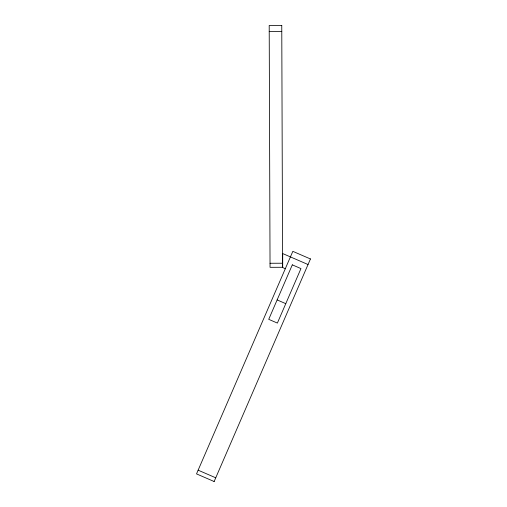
<?xml version="1.0" encoding="UTF-8"?>
<svg xmlns="http://www.w3.org/2000/svg" width="507" height="507" viewBox="0 0 507 507"><rect width="100%" height="100%" fill="white"/><g stroke="black" fill="none" stroke-linecap="round" stroke-linejoin="round"><path stroke-width="0.76" d="M214.081 481.65L310.48 258.893M281.759 25.426L269.198 25.47L270.047 267.322L282.602 267.278M269.223 31.535L281.784 31.491M270.028 263.266L282.589 263.222M310.449 258.963L292.831 251.339L196.52 473.893L214.138 481.517M308.041 264.527L282.703 253.563L282.703 267.487L285.27 268.805M277.133 299.916L285.777 303.661M198.129 470.173L215.748 477.797M281.759 25.35L282.608 267.417M292.305 264.844L268.729 319.334L277.373 323.079L300.955 268.59L292.305 264.844"/></g></svg>
